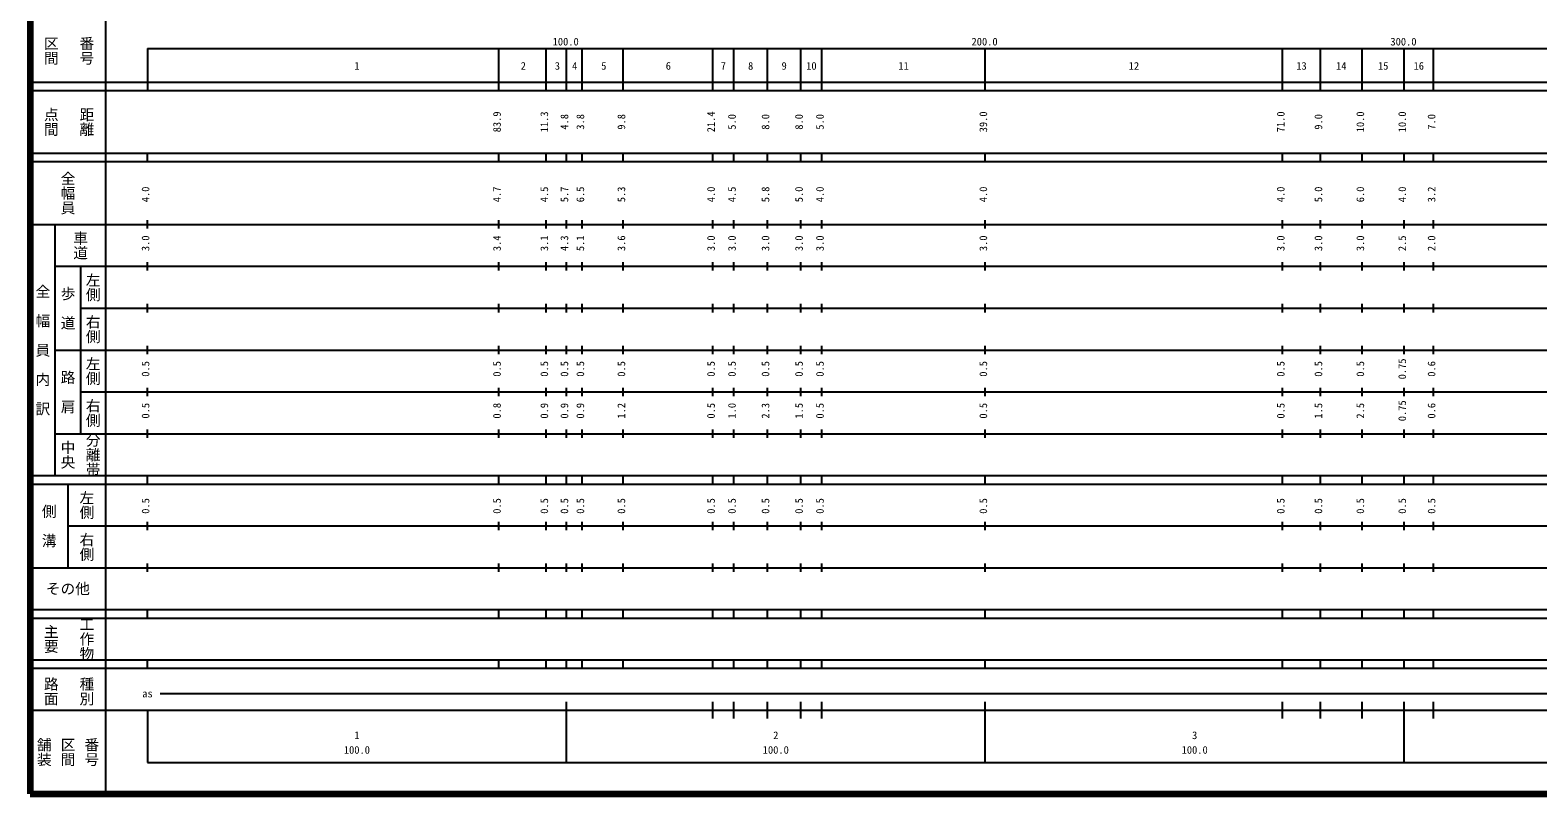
# Model space of a CAD drawing. Units: millimetres, scale not verified. Extents: x 40000 to 680000, y 20000 to 380000.
# Drawn here: x 40000 to 399922, y 20000 to 202409 of the extents above; entities that cross this region are included whole.
import ezdxf
from ezdxf.enums import TextEntityAlignment as Align

# ---------------------------------------------------------------- set-up
doc = ezdxf.new("R2010")
doc.units = ezdxf.units.MM
doc.header["$LTSCALE"] = 1000
doc.layers.add('M-TTL', color=2, linetype='Continuous', lineweight=140)
doc.layers.add('M-TTL-BAND', color=7, linetype='Continuous', lineweight=25)
doc.styles.add('@ＭＳ ゴシック', font='')
doc.styles.add('ＭＳ ゴシック', font='')
doc.styles.get('@ＭＳ ゴシック').set_extended_font_data('@MS Gothic')
doc.styles.get('ＭＳ ゴシック').set_extended_font_data('MS Gothic')

msp = doc.modelspace()

# ---------------------------------------------------------------- linework, layer by layer
at = {"layer": 'M-TTL'}
for p, q in [((40000, 380000), (40000, 20000)), ((40000, 20000), (680000, 20000))]:
    msp.add_line(p, q, dxfattribs=at)
at = {"layer": 'M-TTL-BAND'}
for p, q in [((58000, 370000), (58000, 20000)), ((68000, 198000), (579000, 198000)), ((68000, 198000), (68000, 188000)), ((151900, 188000), (151900, 198000)), ((163200, 188000), (163200, 198000)), ((168000, 188000), (168000, 198000)), ((171800, 188000), (171800, 198000)), ((181600, 188000), (181600, 198000)), ((203000, 188000), (203000, 198000)), ((208000, 188000), (208000, 198000)), ((216000, 188000), (216000, 198000)), ((224000, 188000), (224000, 198000)), ((229000, 188000), (229000, 198000)), ((268000, 188000), (268000, 198000)), ((339000, 188000), (339000, 198000)), ((348000, 188000), (348000, 198000)), ((358000, 188000), (358000, 198000)), ((368000, 188000), (368000, 198000)), ((375000, 188000), (375000, 198000)), ((40000, 190000), (579000, 190000)), ((40000, 188000), (579000, 188000)), ((40000, 173000), (579000, 173000)), ((68000, 171000), (68000, 173000)), ((151900, 171000), (151900, 173000)), ((163200, 171000), (163200, 173000)), ((168000, 171000), (168000, 173000)), ((171800, 171000), (171800, 173000)), ((181600, 171000), (181600, 173000)), ((203000, 171000), (203000, 173000)), ((208000, 171000), (208000, 173000)), ((216000, 171000), (216000, 173000)), ((224000, 171000), (224000, 173000)), ((229000, 171000), (229000, 173000)), ((268000, 171000), (268000, 173000)), ((339000, 171000), (339000, 173000)), ((348000, 171000), (348000, 173000)), ((358000, 171000), (358000, 173000)), ((368000, 171000), (368000, 173000)), ((375000, 171000), (375000, 173000)), ((40000, 171000), (579000, 171000)), ((40000, 156000), (579000, 156000)), ((46000, 96000), (46000, 156000)), ((68000, 155000), (68000, 157000)), ((151900, 155000), (151900, 157000)), ((163200, 155000), (163200, 157000)), ((168000, 155000), (168000, 157000)), ((171800, 155000), (171800, 157000)), ((181600, 155000), (181600, 157000)), ((203000, 155000), (203000, 157000)), ((208000, 155000), (208000, 157000)), ((216000, 155000), (216000, 157000)), ((224000, 155000), (224000, 157000)), ((229000, 155000), (229000, 157000)), ((268000, 155000), (268000, 157000)), ((339000, 155000), (339000, 157000)), ((348000, 155000), (348000, 157000)), ((358000, 155000), (358000, 157000)), ((368000, 155000), (368000, 157000)), ((375000, 155000), (375000, 157000)), ((46000, 146000), (579000, 146000)), ((52000, 146000), (52000, 106000)), ((68000, 145000), (68000, 147000)), ((151900, 145000), (151900, 147000)), ((163200, 145000), (163200, 147000)), ((168000, 145000), (168000, 147000)), ((171800, 145000), (171800, 147000)), ((181600, 145000), (181600, 147000)), ((203000, 145000), (203000, 147000)), ((208000, 145000), (208000, 147000)), ((216000, 145000), (216000, 147000)), ((224000, 145000), (224000, 147000)), ((229000, 145000), (229000, 147000)), ((268000, 145000), (268000, 147000)), ((339000, 145000), (339000, 147000)), ((348000, 145000), (348000, 147000)), ((358000, 145000), (358000, 147000)), ((368000, 145000), (368000, 147000)), ((375000, 145000), (375000, 147000)), ((68000, 135000), (68000, 137000)), ((151900, 135000), (151900, 137000)), ((163200, 135000), (163200, 137000)), ((168000, 135000), (168000, 137000)), ((171800, 135000), (171800, 137000)), ((181600, 135000), (181600, 137000)), ((203000, 135000), (203000, 137000)), ((208000, 135000), (208000, 137000)), ((216000, 135000), (216000, 137000)), ((224000, 135000), (224000, 137000)), ((229000, 135000), (229000, 137000)), ((268000, 135000), (268000, 137000)), ((339000, 135000), (339000, 137000)), ((348000, 135000), (348000, 137000)), ((358000, 135000), (358000, 137000)), ((368000, 135000), (368000, 137000)), ((375000, 135000), (375000, 137000)), ((52000, 136000), (579000, 136000)), ((46000, 126000), (579000, 126000)), ((68000, 125000), (68000, 127000)), ((151900, 125000), (151900, 127000)), ((163200, 125000), (163200, 127000)), ((168000, 125000), (168000, 127000)), ((171800, 125000), (171800, 127000)), ((181600, 125000), (181600, 127000)), ((203000, 125000), (203000, 127000)), ((208000, 125000), (208000, 127000)), ((216000, 125000), (216000, 127000)), ((224000, 125000), (224000, 127000)), ((229000, 125000), (229000, 127000)), ((268000, 125000), (268000, 127000)), ((339000, 125000), (339000, 127000)), ((348000, 125000), (348000, 127000)), ((358000, 125000), (358000, 127000)), ((368000, 125000), (368000, 127000)), ((375000, 125000), (375000, 127000)), ((52000, 116000), (579000, 116000)), ((68000, 115000), (68000, 117000)), ((151900, 115000), (151900, 117000)), ((163200, 115000), (163200, 117000)), ((168000, 115000), (168000, 117000)), ((171800, 115000), (171800, 117000)), ((181600, 115000), (181600, 117000)), ((203000, 115000), (203000, 117000)), ((208000, 115000), (208000, 117000)), ((216000, 115000), (216000, 117000)), ((224000, 115000), (224000, 117000)), ((229000, 115000), (229000, 117000)), ((268000, 115000), (268000, 117000)), ((339000, 115000), (339000, 117000)), ((348000, 115000), (348000, 117000)), ((358000, 115000), (358000, 117000)), ((368000, 115000), (368000, 117000)), ((375000, 115000), (375000, 117000)), ((46000, 106000), (579000, 106000)), ((68000, 105000), (68000, 107000)), ((151900, 105000), (151900, 107000)), ((163200, 105000), (163200, 107000)), ((168000, 105000), (168000, 107000)), ((171800, 105000), (171800, 107000)), ((181600, 105000), (181600, 107000)), ((203000, 105000), (203000, 107000)), ((208000, 105000), (208000, 107000)), ((216000, 105000), (216000, 107000)), ((224000, 105000), (224000, 107000)), ((229000, 105000), (229000, 107000)), ((268000, 105000), (268000, 107000)), ((339000, 105000), (339000, 107000)), ((348000, 105000), (348000, 107000)), ((358000, 105000), (358000, 107000)), ((368000, 105000), (368000, 107000)), ((375000, 105000), (375000, 107000)), ((40000, 96000), (579000, 96000)), ((40000, 94000), (579000, 94000)), ((49000, 94000), (49000, 74000)), ((68000, 94000), (68000, 96000)), ((151900, 94000), (151900, 96000)), ((163200, 94000), (163200, 96000)), ((168000, 94000), (168000, 96000)), ((171800, 94000), (171800, 96000)), ((181600, 94000), (181600, 96000)), ((203000, 94000), (203000, 96000)), ((208000, 94000), (208000, 96000)), ((216000, 94000), (216000, 96000)), ((224000, 94000), (224000, 96000)), ((229000, 94000), (229000, 96000)), ((268000, 94000), (268000, 96000)), ((339000, 94000), (339000, 96000)), ((348000, 94000), (348000, 96000)), ((358000, 94000), (358000, 96000)), ((368000, 94000), (368000, 96000)), ((375000, 94000), (375000, 96000)), ((49000, 84000), (579000, 84000)), ((68000, 83000), (68000, 85000)), ((151900, 83000), (151900, 85000)), ((163200, 83000), (163200, 85000)), ((168000, 83000), (168000, 85000)), ((171800, 83000), (171800, 85000)), ((181600, 83000), (181600, 85000)), ((203000, 83000), (203000, 85000)), ((208000, 83000), (208000, 85000)), ((216000, 83000), (216000, 85000)), ((224000, 83000), (224000, 85000)), ((229000, 83000), (229000, 85000)), ((268000, 83000), (268000, 85000)), ((339000, 83000), (339000, 85000)), ((348000, 83000), (348000, 85000)), ((358000, 83000), (358000, 85000)), ((368000, 83000), (368000, 85000)), ((375000, 83000), (375000, 85000)), ((40000, 74000), (579000, 74000)), ((68000, 73000), (68000, 75000)), ((151900, 73000), (151900, 75000)), ((163200, 73000), (163200, 75000)), ((168000, 73000), (168000, 75000)), ((171800, 73000), (171800, 75000)), ((181600, 73000), (181600, 75000)), ((203000, 73000), (203000, 75000)), ((208000, 73000), (208000, 75000)), ((216000, 73000), (216000, 75000)), ((224000, 73000), (224000, 75000)), ((229000, 73000), (229000, 75000)), ((268000, 73000), (268000, 75000)), ((339000, 73000), (339000, 75000)), ((348000, 73000), (348000, 75000)), ((358000, 73000), (358000, 75000)), ((368000, 73000), (368000, 75000)), ((375000, 73000), (375000, 75000)), ((40000, 64000), (579000, 64000)), ((40000, 62000), (579000, 62000)), ((68000, 62000), (68000, 64000)), ((151900, 62000), (151900, 64000)), ((163200, 62000), (163200, 64000)), ((168000, 62000), (168000, 64000)), ((171800, 62000), (171800, 64000)), ((181600, 62000), (181600, 64000)), ((203000, 62000), (203000, 64000)), ((208000, 62000), (208000, 64000)), ((216000, 62000), (216000, 64000)), ((224000, 62000), (224000, 64000)), ((229000, 62000), (229000, 64000)), ((268000, 62000), (268000, 64000)), ((339000, 62000), (339000, 64000)), ((348000, 62000), (348000, 64000)), ((358000, 62000), (358000, 64000)), ((368000, 62000), (368000, 64000)), ((375000, 62000), (375000, 64000)), ((40000, 52000), (579000, 52000)), ((68000, 50000), (68000, 52000)), ((151900, 50000), (151900, 52000)), ((163200, 50000), (163200, 52000)), ((168000, 50000), (168000, 52000)), ((171800, 50000), (171800, 52000)), ((181600, 50000), (181600, 52000)), ((203000, 50000), (203000, 52000)), ((208000, 50000), (208000, 52000)), ((216000, 50000), (216000, 52000)), ((224000, 50000), (224000, 52000)), ((229000, 50000), (229000, 52000)), ((268000, 50000), (268000, 52000)), ((339000, 50000), (339000, 52000)), ((348000, 50000), (348000, 52000)), ((358000, 50000), (358000, 52000)), ((368000, 50000), (368000, 52000)), ((375000, 50000), (375000, 52000)), ((40000, 50000), (579000, 50000)), ((71000, 44000), (565000, 44000)), ((40000, 40000), (579000, 40000)), ((68000, 40000), (68000, 27500)), ((168000, 27500), (168000, 42000)), ((203000, 38000), (203000, 42000)), ((208000, 38000), (208000, 42000)), ((216000, 38000), (216000, 42000)), ((224000, 38000), (224000, 42000)), ((229000, 38000), (229000, 42000)), ((268000, 27500), (268000, 42000)), ((339000, 38000), (339000, 42000)), ((348000, 38000), (348000, 42000)), ((358000, 38000), (358000, 42000)), ((368000, 27500), (368000, 42000)), ((375000, 38000), (375000, 42000)), ((68000, 27500), (579000, 27500))]:
    msp.add_line(p, q, dxfattribs=at)

# ---------------------------------------------------------------- texts
at = {"layer": 'M-TTL-BAND', "style": '@ＭＳ ゴシック'}
for s, p in [('区間', (45000, 197500)), ('番号', (53500, 197500)), ('点間', (45000, 180500)), ('距離', (53500, 180500)), ('全幅員', (49000, 163500)), ('車道', (52000, 151000)), ('左側', (55000, 141000)), ('全\u3000幅\u3000員\u3000内\u3000訳', (43000, 126000)), ('歩\u3000道', (49000, 136000)), ('右側', (55000, 131000)), ('左側', (55000, 121000)), ('路\u3000肩', (49000, 116000)), ('右側', (55000, 111000)), ('分離帯', (55000, 101000)), ('中央', (49000, 101000)), ('左側', (53500, 89000)), ('側\u3000溝', (44500, 84000)), ('右側', (53500, 79000)), ('工作物', (53500, 57000)), ('主要', (45000, 57000)), ('路面', (45000, 44500)), ('種別', (53500, 44500)), ('舗装', (43333, 30000)), ('区間', (49000, 30000)), ('番号', (54667, 30000))]:
    msp.add_text(s, height=2566, rotation=270, dxfattribs=at).set_placement(p, align=Align.MIDDLE_CENTER)
at = {"layer": 'M-TTL-BAND', "style": 'ＭＳ ゴシック'}
for s, p in [('100.0', (167844, 198195)), ('200.0', (267844, 198195)), ('300.0', (367844, 198195)), ('1', (118000, 192405)), ('2', (157731, 192405)), ('3', (165872, 192405)), ('4', (170010, 192405)), ('5', (176951, 192405)), ('6', (192354, 192405)), ('7', (205500, 192405)), ('8', (212000, 192405)), ('9', (220000, 192405)), ('10', (226500, 192405)), ('11', (248500, 192405)), ('12', (303500, 192405)), ('13', (343500, 192405)), ('14', (353000, 192405)), ('15', (363000, 192405)), ('16', (371500, 192405)), ('as', (68000, 42500)), ('1', (118000, 32523)), ('2', (218000, 32523)), ('3', (318000, 32523)), ('100.0', (118000, 29033)), ('100.0', (218000, 29033)), ('100.0', (318000, 29033))]:
    msp.add_text(s, height=1833, dxfattribs=at).set_placement(p, align=Align.BOTTOM_CENTER)
for s, p in [('83.9', (152900, 180500)), ('11.3', (164200, 180500)), ('4.8', (169000, 180500)), ('3.8', (172800, 180500)), ('9.8', (182600, 180500)), ('21.4', (204000, 180500)), ('5.0', (209000, 180500)), ('8.0', (217000, 180500)), ('8.0', (225000, 180500)), ('5.0', (230000, 180500)), ('39.0', (269000, 180500)), ('71.0', (340000, 180500)), ('9.0', (349000, 180500)), ('10.0', (359000, 180500)), ('10.0', (369000, 180500)), ('7.0', (376000, 180500)), ('4.0', (69000, 163174)), ('4.7', (152900, 163174)), ('4.5', (164200, 163174)), ('5.7', (169000, 163174)), ('6.5', (172800, 163174)), ('5.3', (182600, 163174)), ('4.0', (204000, 163174)), ('4.5', (209000, 163174)), ('5.8', (217000, 163174)), ('5.0', (225000, 163174)), ('4.0', (230000, 163174)), ('4.0', (269000, 163174)), ('4.0', (340000, 163174)), ('5.0', (349000, 163174)), ('6.0', (359000, 163174)), ('4.0', (369000, 163174)), ('3.2', (376000, 163174)), ('3.0', (69000, 151500)), ('3.4', (152900, 151500)), ('3.1', (164200, 151500)), ('4.3', (169000, 151500)), ('5.1', (172800, 151500)), ('3.6', (182600, 151500)), ('3.0', (204000, 151500)), ('3.0', (209000, 151500)), ('3.0', (217000, 151500)), ('3.0', (225000, 151500)), ('3.0', (230000, 151500)), ('3.0', (269000, 151500)), ('3.0', (340000, 151500)), ('3.0', (349000, 151500)), ('3.0', (359000, 151500)), ('2.5', (369000, 151500)), ('2.0', (376000, 151500)), ('0.5', (69000, 121500)), ('0.5', (152900, 121500)), ('0.5', (164200, 121500)), ('0.5', (169000, 121500)), ('0.5', (172800, 121500)), ('0.5', (182600, 121500)), ('0.5', (204000, 121500)), ('0.5', (209000, 121500)), ('0.5', (217000, 121500)), ('0.5', (225000, 121500)), ('0.5', (230000, 121500)), ('0.5', (269000, 121500)), ('0.5', (340000, 121500)), ('0.5', (349000, 121500)), ('0.5', (359000, 121500)), ('0.75', (369000, 121500)), ('0.6', (376000, 121500)), ('0.5', (69000, 111500)), ('0.8', (152900, 111500)), ('0.9', (164200, 111500)), ('0.9', (169000, 111500)), ('0.9', (172800, 111500)), ('1.2', (182600, 111500)), ('0.5', (204000, 111500)), ('1.0', (209000, 111500)), ('2.3', (217000, 111500)), ('1.5', (225000, 111500)), ('0.5', (230000, 111500)), ('0.5', (269000, 111500)), ('0.5', (340000, 111500)), ('1.5', (349000, 111500)), ('2.5', (359000, 111500)), ('0.75', (369000, 111500)), ('0.6', (376000, 111500)), ('0.5', (69000, 88764)), ('0.5', (152900, 88764)), ('0.5', (164200, 88764)), ('0.5', (169000, 88764)), ('0.5', (172800, 88764)), ('0.5', (182600, 88764)), ('0.5', (204000, 88764)), ('0.5', (209000, 88764)), ('0.5', (217000, 88764)), ('0.5', (225000, 88764)), ('0.5', (230000, 88764)), ('0.5', (269000, 88764)), ('0.5', (340000, 88764)), ('0.5', (349000, 88764)), ('0.5', (359000, 88764)), ('0.5', (369000, 88764)), ('0.5', (376000, 88764))]:
    msp.add_text(s, height=1833, rotation=90, dxfattribs=at).set_placement(p, align=Align.BOTTOM_CENTER)
msp.add_text('その他', height=2566, dxfattribs=at).set_placement((49000, 69000), align=Align.MIDDLE_CENTER)

doc.saveas('drawing.dxf')
